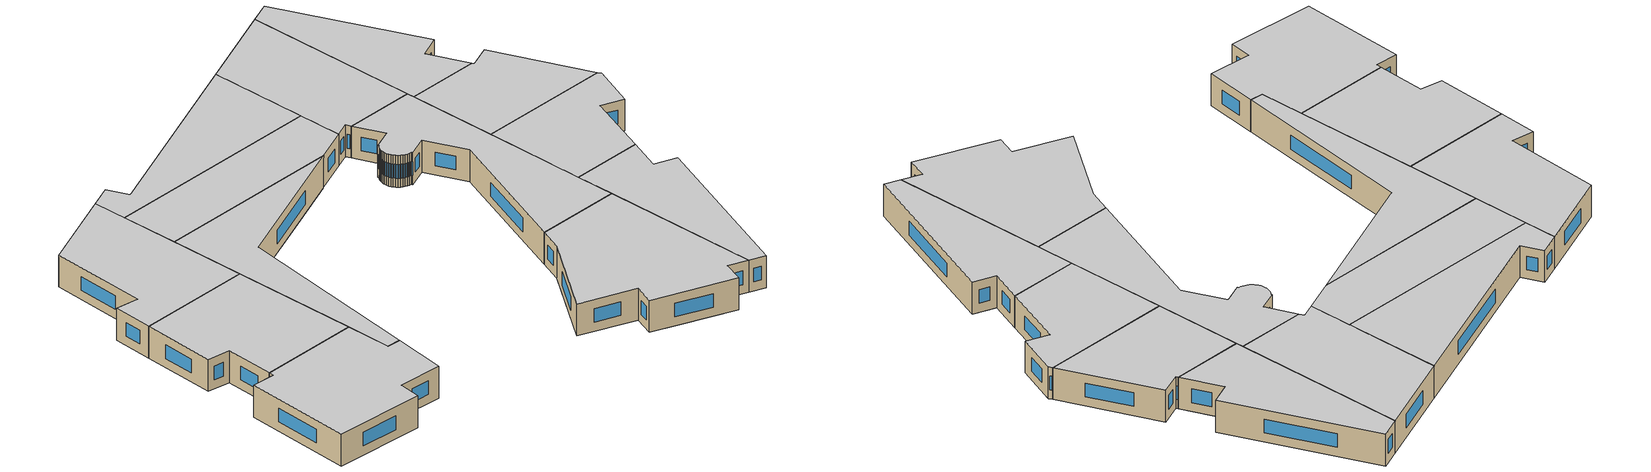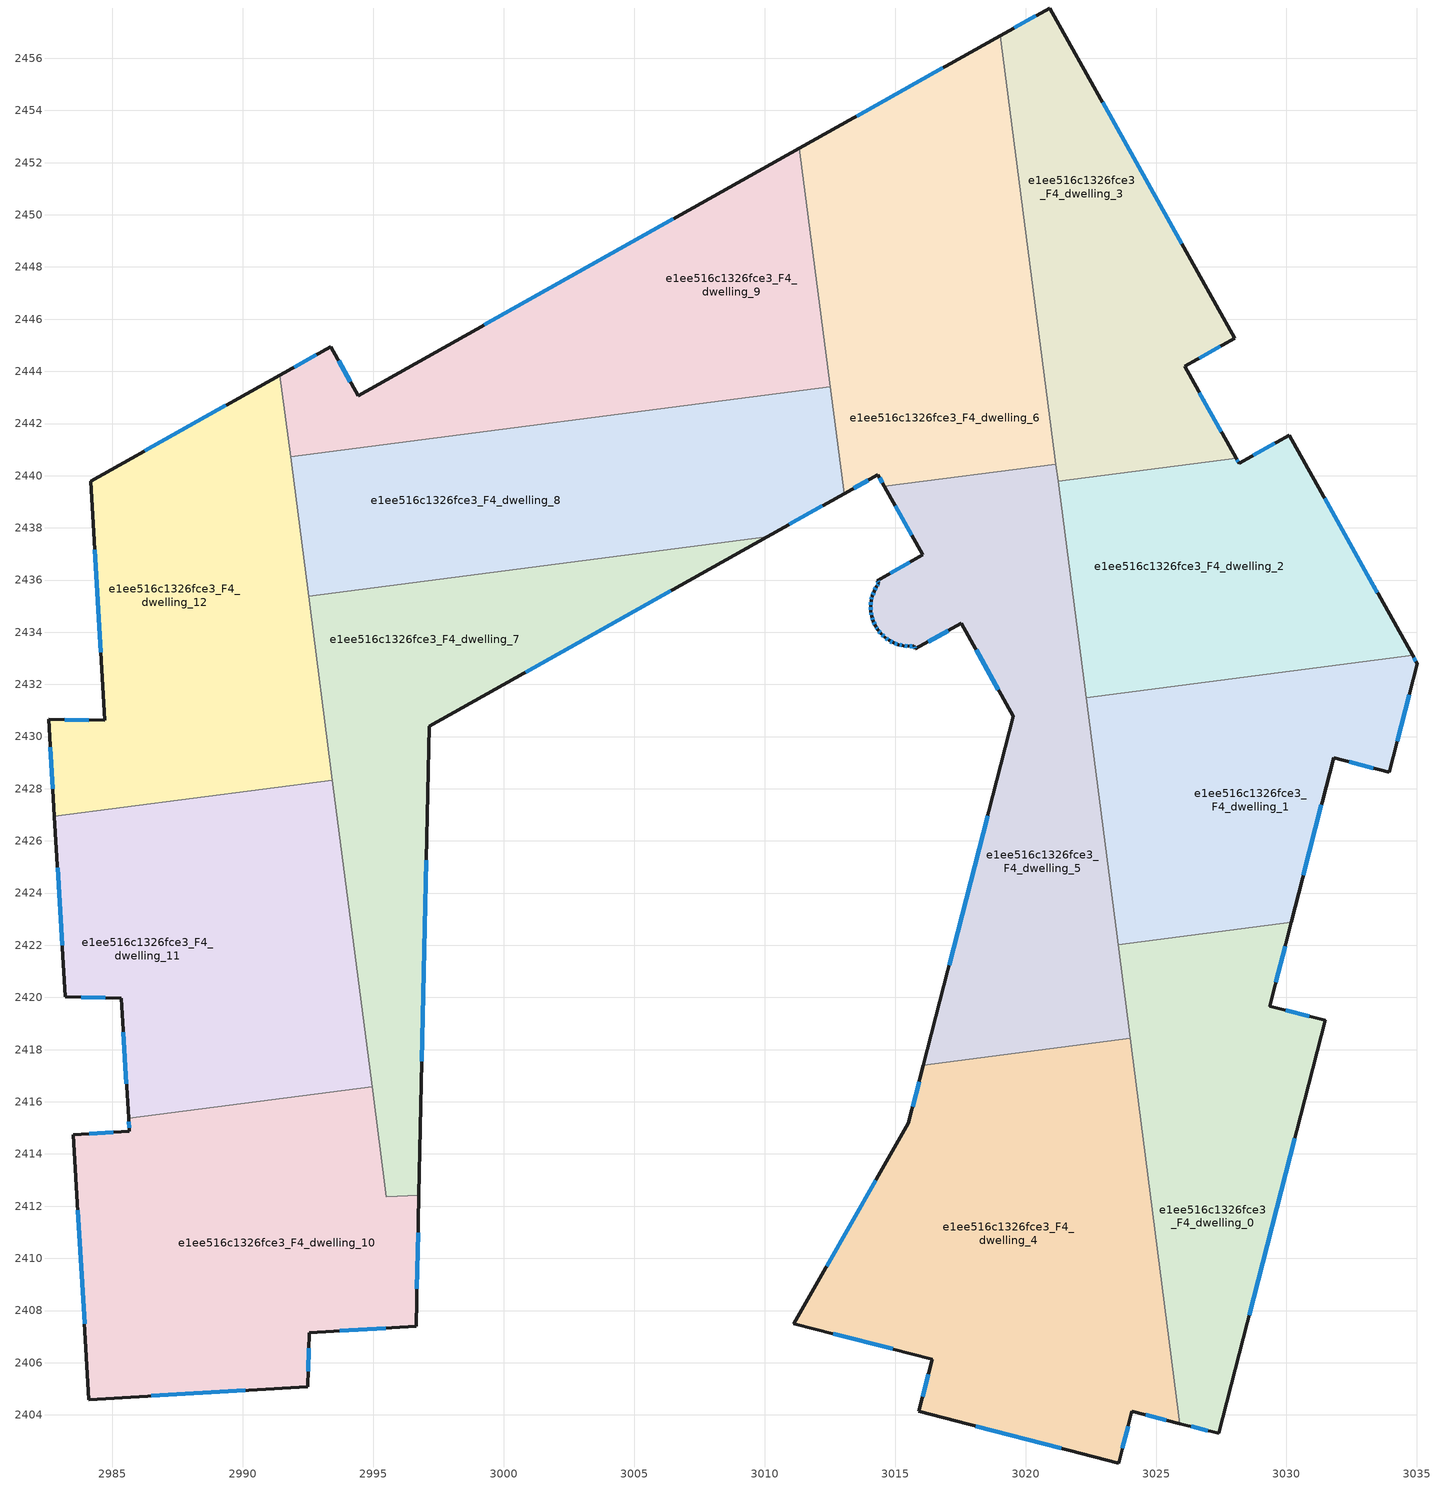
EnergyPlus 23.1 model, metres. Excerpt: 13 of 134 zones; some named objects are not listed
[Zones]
e1ee516c1326fce3_F4_dwelling_0
 floor to e1ee516c1326fce3_F3_dwelling_0 (EU_floor_Construction): 3031.49,2419.12 3027.41,2403.29 3025.92,2403.67 3024.62,2413.69 3028.36,2419.93 z12
 floor to e1ee516c1326fce3_F3_dwelling_2 (EU_floor_Construction): 3030.19,2422.88 3029.36,2419.67 3028.36,2419.93 3027.24,2418.07 3023.79,2420.14 3023.54,2422.03 z12
 floor to e1ee516c1326fce3_F3_dwelling_1 (EU_floor_Construction): 3027.24,2418.07 3024.62,2413.69 3023.79,2420.14 z12
 wall outside (EU_wall_Construction): 3025.92,2403.67 3027.41,2403.29 3031.49,2419.12 3029.36,2419.67 3030.19,2422.88 z12:15
 wall to e1ee516c1326fce3_F4_dwelling_1 (EU_wall_Construction): 3030.19,2422.88 3023.54,2422.03 z12:15
 wall to e1ee516c1326fce3_F4_dwelling_4 (EU_wall_Construction): 3024.01,2418.43 3025.92,2403.67 z12:15
 wall to e1ee516c1326fce3_F4_dwelling_5 (EU_wall_Construction): 3023.54,2422.02 3024.01,2418.43 z12:15
 window (EU_Window_Construction): 3029.6,2420.59 3029.95,2421.97 / 3030.88,2419.28 3029.97,2419.51 / 3028.57,2407.81 3030.32,2414.6 / 3026.34,2403.56 3026.98,2403.4 z12.86:14.14
 ceiling to e1ee516c1326fce3_F5_dwelling_0 (EU_floor_Construction): 3027.41,2403.29 3031.49,2419.12 3029.36,2419.67 3030.19,2422.88 3023.54,2422.03 3025.92,2403.67 z15
e1ee516c1326fce3_F4_dwelling_1
 floor to e1ee516c1326fce3_F3_dwelling_2 (EU_floor_Construction): 3034.84,2433.11 3035.01,2432.79 3033.94,2428.64 3031.8,2429.18 3030.19,2422.88 3023.54,2422.03 3023.33,2423.66 3028.5,2432.29 z12
 floor to e1ee516c1326fce3_F3_dwelling_3 (EU_floor_Construction): 3026.33,2428.66 3023.33,2423.66 3022.38,2431.03 z12
 floor to e1ee516c1326fce3_F3_dwelling_4 (EU_floor_Construction): 3028.5,2432.29 3026.33,2428.66 3022.38,2431.03 3022.32,2431.49 z12
 wall outside (EU_wall_Construction): 3030.19,2422.88 3031.8,2429.18 3033.94,2428.64 3035.01,2432.79 3034.84,2433.11 z12:15
 wall to e1ee516c1326fce3_F4_dwelling_2 (EU_wall_Construction): 3034.84,2433.11 3022.32,2431.49 z12:15
 wall to e1ee516c1326fce3_F4_dwelling_5 (EU_wall_Construction): 3022.32,2431.49 3023.54,2422.03 z12:15
 window (EU_Window_Construction): 3030.65,2424.68 3031.34,2427.38 / 3034.96,2432.89 3034.89,2433.02 / 3034.25,2429.83 3034.71,2431.61 / 3032.41,2429.03 3033.33,2428.79 z12.86:14.14
 ceiling to e1ee516c1326fce3_F5_dwelling_1 (EU_floor_Construction): 3030.19,2422.88 3031.8,2429.18 3033.94,2428.64 3035.01,2432.79 3034.84,2433.11 3022.32,2431.49 3023.54,2422.03 z15
e1ee516c1326fce3_F4_dwelling_10
 floor to e1ee516c1326fce3_F3_dwelling_9 (EU_floor_Construction): 2994.95,2416.58 2995.5,2412.35 2996.75,2412.42 2996.64,2407.4 2992.53,2407.15 2992.48,2405.08 2984.1,2404.59 2983.92,2407.64 2988.8,2415.79 z12
 floor to e1ee516c1326fce3_F3_dwelling_11 (EU_floor_Construction): 2986.07,2415.43 2985.66,2414.75 2985.64,2414.87 2985.61,2415.37 z12
 floor to e1ee516c1326fce3_F3_dwelling_8 (EU_floor_Construction): 2988.8,2415.79 2983.92,2407.64 2983.5,2414.74 2985.64,2414.87 2985.66,2414.75 2986.07,2415.43 z12
 wall outside (EU_wall_Construction): 2985.61,2415.37 2985.64,2414.87 2983.5,2414.74 2984.1,2404.59 2992.48,2405.08 2992.53,2407.15 2996.64,2407.4 2996.75,2412.42 z12:15
 wall to e1ee516c1326fce3_F4_dwelling_11 (EU_wall_Construction): 2994.95,2416.58 2985.61,2415.37 z12:15
 wall to e1ee516c1326fce3_F4_dwelling_7 (EU_wall_Construction): 2996.75,2412.42 2995.5,2412.35 2994.95,2416.58 z12:15
 window (EU_Window_Construction): 2992.5,2405.67 2992.52,2406.56 / 2986.49,2404.73 2990.09,2404.94 / 2983.67,2411.84 2983.93,2407.49 / 2985.03,2414.83 2984.11,2414.78 / 2985.62,2415.23 2985.64,2415.01 / 2996.67,2408.83 2996.72,2410.98 / 2993.71,2407.22 2995.47,2407.33 z12.86:14.14
 ceiling to e1ee516c1326fce3_F5_dwelling_10 (EU_floor_Construction): 2996.64,2407.4 2996.75,2412.42 2995.5,2412.35 2994.95,2416.58 2985.61,2415.37 2985.64,2414.87 2983.5,2414.74 2984.1,2404.59 2992.48,2405.08 2992.53,2407.15 z15
e1ee516c1326fce3_F4_dwelling_11
 floor to e1ee516c1326fce3_F3_dwelling_11 (EU_floor_Construction): 2993.43,2428.33 2993.49,2427.83 2986.07,2415.43 2985.61,2415.37 2985.34,2419.98 2983.18,2420.03 2983.03,2422.69 2985.82,2427.34 z12
 floor to e1ee516c1326fce3_F3_dwelling_9 (EU_floor_Construction): 2993.94,2424.37 2994.95,2416.58 2988.8,2415.79 z12
 floor to e1ee516c1326fce3_F3_dwelling_13 (EU_floor_Construction): 2985.82,2427.34 2983.03,2422.69 2982.78,2426.95 z12
 floor to e1ee516c1326fce3_F3_dwelling_8 (EU_floor_Construction): 2993.49,2427.83 2993.94,2424.37 2988.8,2415.79 2986.07,2415.43 z12
 wall outside (EU_wall_Construction): 2982.78,2426.95 2983.18,2420.03 2985.34,2419.98 2985.61,2415.37 z12:15
 wall to e1ee516c1326fce3_F4_dwelling_12 (EU_wall_Construction): 2993.43,2428.33 2982.78,2426.95 z12:15
 wall to e1ee516c1326fce3_F4_dwelling_7 (EU_wall_Construction): 2994.95,2416.58 2993.43,2428.33 z12:15
 window (EU_Window_Construction): 2985.42,2418.66 2985.54,2416.69 / 2983.8,2420.02 2984.72,2419.99 / 2982.89,2424.97 2983.07,2422.01 z12.86:14.14
 ceiling to e1ee516c1326fce3_F5_dwelling_11 (EU_floor_Construction): 2994.95,2416.58 2993.43,2428.33 2982.78,2426.95 2983.18,2420.03 2985.34,2419.98 2985.61,2415.37 z15
e1ee516c1326fce3_F4_dwelling_12
 floor to e1ee516c1326fce3_F3_dwelling_13 (EU_floor_Construction): 2991.42,2443.85 2992.18,2437.96 2985.82,2427.34 2982.78,2426.95 2982.56,2430.66 2984.71,2430.62 2984.17,2439.79 z12
 floor to e1ee516c1326fce3_F3_dwelling_11 (EU_floor_Construction): 2992.87,2432.67 2993.43,2428.33 2985.82,2427.34 2990.03,2434.37 z12
 floor to e1ee516c1326fce3_F3_dwelling_8 (EU_floor_Construction): 2992.18,2437.96 2992.87,2432.67 2990.03,2434.37 z12
 wall outside (EU_wall_Construction): 2991.42,2443.85 2984.17,2439.79 2984.71,2430.62 2982.56,2430.66 2982.78,2426.95 z12:15
 wall to e1ee516c1326fce3_F4_dwelling_8 (EU_wall_Construction): 2992.52,2435.39 2991.82,2440.73 z12:15
 wall to e1ee516c1326fce3_F4_dwelling_9 (EU_wall_Construction): 2991.82,2440.74 2991.42,2443.85 z12:15
 wall to e1ee516c1326fce3_F4_dwelling_7 (EU_wall_Construction): 2993.43,2428.33 2992.52,2435.39 z12:15
 window (EU_Window_Construction): 2989.35,2442.69 2986.24,2440.95 / 2982.62,2429.6 2982.71,2428.01 / 2984.1,2430.63 2983.17,2430.64 / 2984.33,2437.17 2984.56,2433.24 z12.86:14.14
 ceiling to e1ee516c1326fce3_F5_dwelling_12 (EU_floor_Construction): 2993.43,2428.33 2991.42,2443.85 2984.17,2439.79 2984.71,2430.62 2982.56,2430.66 2982.78,2426.95 z15
e1ee516c1326fce3_F4_dwelling_2
 floor to e1ee516c1326fce3_F3_dwelling_4 (EU_floor_Construction): 3030.11,2441.54 3032.01,2438.15 3028.5,2432.29 3022.32,2431.49 3021.58,2437.18 3023.3,2440.05 3028.07,2440.67 3028.18,2440.47 z12
 floor to e1ee516c1326fce3_F3_dwelling_2 (EU_floor_Construction): 3032.01,2438.15 3034.84,2433.11 3028.5,2432.29 z12
 floor to e1ee516c1326fce3_F3_dwelling_5 (EU_floor_Construction): 3023.3,2440.05 3021.58,2437.18 3021.25,2439.79 z12
 wall outside (EU_wall_Construction): 3034.84,2433.11 3030.11,2441.54 3028.18,2440.47 3028.07,2440.67 z12:15
 wall to e1ee516c1326fce3_F4_dwelling_3 (EU_wall_Construction): 3028.07,2440.67 3021.25,2439.79 z12:15
 wall to e1ee516c1326fce3_F4_dwelling_5 (EU_wall_Construction): 3021.25,2439.79 3022.32,2431.49 z12:15
 window (EU_Window_Construction): 3028.15,2440.53 3028.1,2440.61 / 3029.56,2441.24 3028.73,2440.78 / 3033.48,2435.52 3031.46,2439.13 z12.86:14.14
 ceiling to e1ee516c1326fce3_F5_dwelling_2 (EU_floor_Construction): 3034.84,2433.11 3030.11,2441.54 3028.18,2440.47 3028.07,2440.67 3021.25,2439.79 3022.32,2431.49 z15
e1ee516c1326fce3_F4_dwelling_3
 floor to e1ee516c1326fce3_F3_dwelling_7 (EU_floor_Construction): 3020.92,2457.93 3028.02,2445.27 3026.1,2444.19 3025.95,2444.47 3025.88,2444.35 3020.22,2447.75 3019.04,2456.87 z12
 floor to e1ee516c1326fce3_F3_dwelling_4 (EU_floor_Construction): 3025.95,2444.47 3028.07,2440.67 3023.3,2440.05 3025.88,2444.35 z12
 floor to e1ee516c1326fce3_F3_dwelling_6 (EU_floor_Construction): 3025.88,2444.35 3024.08,2441.34 3020.79,2443.31 3020.22,2447.75 z12
 floor to e1ee516c1326fce3_F3_dwelling_5 (EU_floor_Construction): 3024.08,2441.34 3023.3,2440.05 3021.25,2439.79 3020.79,2443.31 z12
 wall outside (EU_wall_Construction): 3028.07,2440.67 3026.1,2444.19 3028.02,2445.27 3020.92,2457.93 3019.03,2456.87 z12:15
 wall to e1ee516c1326fce3_F4_dwelling_6 (EU_wall_Construction): 3019.04,2456.87 3021.16,2440.45 z12:15
 wall to e1ee516c1326fce3_F4_dwelling_5 (EU_wall_Construction): 3021.16,2440.45 3021.25,2439.79 z12:15
 window (EU_Window_Construction): 3020.38,2457.62 3019.57,2457.17 / 3025.99,2448.89 3022.95,2454.31 / 3026.65,2444.5 3027.47,2444.96 / 3027.51,2441.68 3026.66,2443.19 z12.86:14.14
 ceiling to e1ee516c1326fce3_F5_dwelling_3 (EU_floor_Construction): 3028.07,2440.67 3026.1,2444.19 3028.02,2445.27 3020.92,2457.93 3019.03,2456.87 3021.25,2439.79 z15
e1ee516c1326fce3_F4_dwelling_4
 floor to e1ee516c1326fce3_F3_dwelling_1 (EU_floor_Construction): 3024.01,2418.43 3024.62,2413.69 3018.49,2403.46 3015.9,2404.13 3016.42,2406.14 3013.31,2406.93 3019.88,2417.9 z12
 floor to e1ee516c1326fce3_F3_dwelling_0 (EU_floor_Construction): 3024.62,2413.69 3025.92,2403.67 3024.08,2404.14 3023.56,2402.16 3018.49,2403.46 z12
 floor to e1ee516c1326fce3_F3_dwelling_3 (EU_floor_Construction): 3019.88,2417.9 3013.31,2406.93 3011.12,2407.5 3015.51,2415.18 3016.08,2417.41 z12
 wall outside (EU_wall_Construction): 3016.08,2417.41 3015.51,2415.18 3011.12,2407.5 3016.42,2406.14 3015.9,2404.13 3023.56,2402.16 3024.08,2404.14 3025.92,2403.67 z12:15
 wall to e1ee516c1326fce3_F4_dwelling_5 (EU_wall_Construction): 3024.01,2418.43 3016.08,2417.41 z12:15
 window (EU_Window_Construction): 3016.27,2405.56 3016.05,2404.7 / 3012.64,2407.11 3014.9,2406.53 / 3014.25,2412.98 3012.37,2409.69 / 3015.92,2416.77 3015.67,2415.82 / 3024.6,2404 3025.39,2403.8 / 3023.71,2402.72 3023.93,2403.57 / 3018.09,2403.57 3021.37,2402.72 z12.86:14.14
 ceiling to e1ee516c1326fce3_F5_dwelling_4 (EU_floor_Construction): 3025.92,2403.67 3024.01,2418.43 3016.08,2417.41 3015.51,2415.18 3011.12,2407.5 3016.42,2406.14 3015.9,2404.13 3023.56,2402.16 3024.08,2404.14 z15
e1ee516c1326fce3_F4_dwelling_5
 floor to e1ee516c1326fce3_F3_dwelling_3 (EU_floor_Construction): 3022.38,2431.03 3023.33,2423.66 3019.88,2417.9 3016.08,2417.41 3019.53,2430.78 3018.67,2432.32 3019.08,2433.01 z12
 floor to e1ee516c1326fce3_F3_dwelling_1 (EU_floor_Construction): 3023.79,2420.14 3024.01,2418.43 3019.88,2417.9 3021.9,2421.27 z12
 floor to e1ee516c1326fce3_F3_dwelling_5 (EU_floor_Construction): 3021.16,2440.45 3021.58,2437.18 3018.67,2432.32 3017.53,2434.34 3015.78,2433.36 3015.71,2433.47 3015.51,2433.46 3015.32,2433.48 3015.12,2433.53 3014.94,2433.6 3014.77,2433.69 3014.61,2433.8 3014.47,2433.93 3014.34,2434.09 3014.25,2434.23 3014.24,2434.25 3014.16,2434.43 3014.1,2434.62 3014.07,2434.81 3014.06,2435 3014.08,2435.2 3014.12,2435.39 3014.19,2435.57 3014.28,2435.75 3014.37,2435.88 3014.31,2435.98 3016.06,2436.96 3014.59,2439.6 z12
 floor to e1ee516c1326fce3_F3_dwelling_2 (EU_floor_Construction): 3023.33,2423.66 3023.79,2420.14 3021.9,2421.27 z12
 floor to e1ee516c1326fce3_F3_dwelling_4 (EU_floor_Construction): 3021.58,2437.18 3022.38,2431.03 3019.08,2433.01 z12
 wall outside (EU_wall_Construction): 3014.59,2439.6 3016.06,2436.96 3014.31,2435.98 3014.37,2435.88 3014.28,2435.75 3014.19,2435.57 3014.12,2435.39 3014.08,2435.2 3014.06,2435 3014.07,2434.81 3014.1,2434.62 3014.16,2434.43 3014.24,2434.25 3014.25,2434.23 3014.34,2434.09 3014.47,2433.93 3014.61,2433.8 3014.77,2433.69 3014.94,2433.6 3015.12,2433.53 3015.32,2433.48 3015.51,2433.46 3015.71,2433.47 3015.78,2433.36 3017.53,2434.34 3019.53,2430.78 3016.08,2417.41 z12:15
 wall to e1ee516c1326fce3_F4_dwelling_6 (EU_wall_Construction): 3021.16,2440.45 3014.59,2439.6 z12:15
 window (EU_Window_Construction): 3018.54,2426.96 3017.07,2421.23 / 3018.1,2433.33 3018.96,2431.8 / 3016.28,2433.64 3017.03,2434.06 / 3015.73,2433.44 3015.76,2433.39 / 3015.57,2433.47 3015.65,2433.47 / 3015.37,2433.48 3015.46,2433.47 / 3015.18,2433.51 3015.26,2433.5 / 3014.99,2433.58 3015.07,2433.55 / 3014.82,2433.66 3014.89,2433.62 / 3014.66,2433.77 3014.72,2433.72 / 3014.51,2433.9 3014.57,2433.84 / 3014.38,2434.04 3014.43,2433.98 / 3014.28,2434.19 3014.32,2434.13 / 3014.18,2434.38 3014.22,2434.3 / 3014.12,2434.56 3014.14,2434.48 / 3014.08,2434.75 3014.09,2434.67 / 3014.06,2434.95 3014.07,2434.87 / 3014.07,2435.14 3014.07,2435.06 / 3014.11,2435.34 3014.09,2435.25 / 3014.17,2435.52 3014.14,2435.44 / 3014.26,2435.7 3014.22,2435.62 / 3014.35,2435.84 3014.31,2435.78 / 3014.33,2435.95 3014.36,2435.91 / 3015.56,2436.68 3014.81,2436.26 / 3015.01,2438.84 3015.64,2437.71 z12.86:14.14
 ceiling to e1ee516c1326fce3_F5_dwelling_5 (EU_floor_Construction): 3024.01,2418.43 3021.16,2440.45 3014.59,2439.6 3016.06,2436.96 3014.31,2435.98 3014.37,2435.88 3014.28,2435.75 3014.19,2435.57 3014.12,2435.39 3014.08,2435.2 3014.06,2435 3014.07,2434.81 3014.1,2434.62 3014.16,2434.43 3014.24,2434.25 3014.25,2434.23 3014.34,2434.09 3014.47,2433.93 3014.61,2433.8 3014.77,2433.69 3014.94,2433.6 3015.12,2433.53 3015.32,2433.48 3015.51,2433.46 3015.71,2433.47 3015.78,2433.36 3017.53,2434.34 3019.53,2430.78 3016.08,2417.41 z15
e1ee516c1326fce3_F4_dwelling_6
 floor to e1ee516c1326fce3_F3_dwelling_5 (EU_floor_Construction): 3020.79,2443.31 3021.16,2440.45 3014.59,2439.6 3014.34,2440.04 3013.04,2439.31 3012.68,2442.15 3015.33,2446.58 z12
 floor to e1ee516c1326fce3_F3_dwelling_7 (EU_floor_Construction): 3019.04,2456.87 3020.22,2447.75 3014.9,2450.93 3018.17,2456.38 z12
 floor to e1ee516c1326fce3_F3_dwelling_10 (EU_floor_Construction): 3018.17,2456.38 3012.14,2446.32 3011.33,2452.55 z12
 floor to e1ee516c1326fce3_F3_dwelling_6 (EU_floor_Construction): 3020.22,2447.75 3020.79,2443.31 3015.33,2446.58 3012.68,2442.15 3012.14,2446.32 3014.9,2450.93 z12
 wall outside (EU_wall_Construction): 3019.03,2456.87 3011.33,2452.55 / 3013.04,2439.31 3014.34,2440.04 3014.59,2439.6 z12:15
 wall to e1ee516c1326fce3_F4_dwelling_9 (EU_wall_Construction): 3011.33,2452.55 3012.51,2443.41 z12:15
 wall to e1ee516c1326fce3_F4_dwelling_8 (EU_wall_Construction): 3012.51,2443.41 3013.04,2439.31 z12:15
 window (EU_Window_Construction): 3016.83,2455.64 3013.53,2453.79 / 3014.41,2439.91 3014.51,2439.72 / 3013.41,2439.52 3013.97,2439.83 z12.86:14.14
 ceiling to e1ee516c1326fce3_F5_dwelling_6 (EU_floor_Construction): 3021.16,2440.45 3019.03,2456.87 3011.33,2452.55 3013.04,2439.31 3014.34,2440.04 3014.59,2439.6 z15
e1ee516c1326fce3_F4_dwelling_7
 floor to e1ee516c1326fce3_F3_dwelling_8 (EU_floor_Construction): 3002.39,2433.34 2997.14,2430.39 2997.12,2429.67 2993.94,2424.37 2993.49,2427.83 2995.46,2431.11 2992.87,2432.67 2992.52,2435.39 2997.83,2436.07 z12
 floor to e1ee516c1326fce3_F3_dwelling_12 (EU_floor_Construction): 3006.68,2437.22 3005.36,2435 3002.39,2433.34 2997.83,2436.07 z12
 floor to e1ee516c1326fce3_F3_dwelling_9 (EU_floor_Construction): 2997.12,2429.67 2996.75,2412.42 2995.5,2412.35 2993.94,2424.37 z12
 floor to e1ee516c1326fce3_F3_dwelling_11 (EU_floor_Construction): 2995.46,2431.11 2993.49,2427.83 2992.87,2432.67 z12
 floor to e1ee516c1326fce3_F3_dwelling_6 (EU_floor_Construction): 3009.98,2437.64 3009.93,2437.57 3005.36,2435 3006.68,2437.22 z12
 wall outside (EU_wall_Construction): 2996.75,2412.42 2997.14,2430.39 3010.1,2437.66 z12:15
 wall to e1ee516c1326fce3_F4_dwelling_8 (EU_wall_Construction): 3010.1,2437.66 2992.52,2435.39 z12:15
 window (EU_Window_Construction): 3000.84,2432.47 3006.39,2435.58 / 2996.86,2417.56 2997.03,2425.26 z12.86:14.14
 ceiling to e1ee516c1326fce3_F5_dwelling_7 (EU_floor_Construction): 2996.75,2412.42 2997.14,2430.39 3010.1,2437.66 2992.52,2435.39 2995.5,2412.35 z15
e1ee516c1326fce3_F4_dwelling_8
 floor to e1ee516c1326fce3_F3_dwelling_12 (EU_floor_Construction): 3006.85,2437.49 3006.68,2437.22 2997.83,2436.07 2992.84,2439.06 2994.01,2441.02 3002.02,2442.05 3001.28,2440.83 z12
 floor to e1ee516c1326fce3_F3_dwelling_10 (EU_floor_Construction): 3010.22,2443.11 3006.85,2437.49 3001.28,2440.83 3002.02,2442.05 z12
 floor to e1ee516c1326fce3_F3_dwelling_8 (EU_floor_Construction): 2997.83,2436.07 2992.52,2435.39 2992.18,2437.97 2992.84,2439.06 z12
 floor to e1ee516c1326fce3_F3_dwelling_5 (EU_floor_Construction): 3012.68,2442.15 3013.04,2439.31 3010.1,2437.66 3009.98,2437.64 z12
 floor to e1ee516c1326fce3_F3_dwelling_13 (EU_floor_Construction): 2994.01,2441.02 2992.18,2437.97 2991.82,2440.74 z12
 floor to e1ee516c1326fce3_F3_dwelling_6 (EU_floor_Construction): 3012.51,2443.41 3012.68,2442.15 3009.98,2437.64 3006.68,2437.22 3010.22,2443.11 z12
 wall outside (EU_wall_Construction): 3010.1,2437.66 3013.04,2439.31 z12:15
 wall to e1ee516c1326fce3_F4_dwelling_9 (EU_wall_Construction): 3012.51,2443.41 2991.82,2440.74 z12:15
 window (EU_Window_Construction): 3010.94,2438.13 3012.2,2438.84 z12.86:14.14
 ceiling to e1ee516c1326fce3_F5_dwelling_8 (EU_floor_Construction): 3010.1,2437.66 3013.04,2439.31 3012.51,2443.41 2991.82,2440.74 2992.52,2435.39 z15
e1ee516c1326fce3_F4_dwelling_9
 floor to e1ee516c1326fce3_F3_dwelling_10 (EU_floor_Construction): 3011.33,2452.55 3012.14,2446.32 3010.22,2443.11 3002.02,2442.05 3006.78,2450 z12
 floor to e1ee516c1326fce3_F3_dwelling_12 (EU_floor_Construction): 3006.78,2450 3002.02,2442.05 2994.01,2441.02 2994.81,2442.36 2994.41,2443.07 z12
 floor to e1ee516c1326fce3_F3_dwelling_13 (EU_floor_Construction): 2993.37,2444.95 2994.81,2442.35 2994.01,2441.02 2991.82,2440.74 2991.42,2443.85 z12
 floor to e1ee516c1326fce3_F3_dwelling_6 (EU_floor_Construction): 3012.14,2446.32 3012.51,2443.41 3010.22,2443.11 z12
 wall outside (EU_wall_Construction): 3011.33,2452.55 2994.41,2443.07 2993.37,2444.95 2991.42,2443.85 z12:15
 window (EU_Window_Construction): 3006.5,2449.84 2999.25,2445.78 / 2992.81,2444.63 2991.98,2444.17 / 2994.11,2443.61 2993.67,2444.41 z12.86:14.14
 ceiling to e1ee516c1326fce3_F5_dwelling_9 (EU_floor_Construction): 3012.51,2443.41 3011.33,2452.55 2994.41,2443.07 2993.37,2444.95 2991.42,2443.85 2991.82,2440.74 z15
[Building]
EU S2 Campaign: North Axis=0; Terrain=City; Solar Distribution=FullExterior
[Site:Location]
Helsinki-Vantaa.AP: Latitude=60.317; Longitude=24.963; Time Zone=2; Elevation=54.6
[SizingPeriod:WeatherFileDays]
AnnualSizingPeriod: Begin Month=1; Begin Day of Month=1; End Month=12; End Day of Month=31; Day of Week for Start Day=Monday; Use Weather File Daylight Saving Period=No; Use Weather File Rain and Snow Indicators=No
[MATERIAL]
EU_InternalMass_Material: Roughness=MediumRough; Thickness=0.1; Conductivity=1; Density=1800; Specific Heat=900; Thermal Absorptance=0.9; Solar Absorptance=0.7; Visible Absorptance=0.7
[MATERIAL:NOMASS] Roughness=MediumRough; Thermal Absorptance=0.9; Solar Absorptance=0.7; Visible Absorptance=0.7
Name | Thermal Resistance
EU_wall_NoMass | 5.91765
EU_floor_NoMass | 6.2875
[WINDOWMATERIAL:SIMPLEGLAZINGSYSTEM]
EU_Window_SimpleGlazing: UFactor=0.994035; Solar Heat Gain Coefficient=0.7; Visible Transmittance=0.7
[CONSTRUCTION]
EU_wall_Construction: EU_wall_NoMass
EU_floor_Construction: EU_floor_NoMass
EU_Window_Construction: EU_Window_SimpleGlazing
EU_InternalMass_Construction: EU_InternalMass_Material
[ZONE] Type=1; Multiplier=1; Ceiling Height=autocalculate; Floor Area=autocalculate; Part of Total Floor Area=Yes
Name | Volume
e1ee516c1326fce3_F4_dwelling_0 | 274.247
e1ee516c1326fce3_F4_dwelling_1 | 274.235
e1ee516c1326fce3_F4_dwelling_10 | 378.835
e1ee516c1326fce3_F4_dwelling_11 | 365.65
e1ee516c1326fce3_F4_dwelling_12 | 365.657
e1ee516c1326fce3_F4_dwelling_2 | 275.848
e1ee516c1326fce3_F4_dwelling_3 | 272.661
e1ee516c1326fce3_F4_dwelling_4 | 467.752
e1ee516c1326fce3_F4_dwelling_5 | 365.629
e1ee516c1326fce3_F4_dwelling_6 | 365.691
e1ee516c1326fce3_F4_dwelling_7 | 318.437
e1ee516c1326fce3_F4_dwelling_8 | 331.663
e1ee516c1326fce3_F4_dwelling_9 | 331.638
[INTERNALMASS] Construction=EU_InternalMass_Construction
Name | Zone or ZoneList | Surface Area
e1ee516c1326fce3_F4_dwelling_0_EU_InternalMass | e1ee516c1326fce3_F4_dwelling_0 | 91.4213
e1ee516c1326fce3_F4_dwelling_1_EU_InternalMass | e1ee516c1326fce3_F4_dwelling_1 | 91.412
e1ee516c1326fce3_F4_dwelling_2_EU_InternalMass | e1ee516c1326fce3_F4_dwelling_2 | 91.9469
e1ee516c1326fce3_F4_dwelling_3_EU_InternalMass | e1ee516c1326fce3_F4_dwelling_3 | 90.8867
e1ee516c1326fce3_F4_dwelling_4_EU_InternalMass | e1ee516c1326fce3_F4_dwelling_4 | 155.915
e1ee516c1326fce3_F4_dwelling_5_EU_InternalMass | e1ee516c1326fce3_F4_dwelling_5 | 121.875
e1ee516c1326fce3_F4_dwelling_6_EU_InternalMass | e1ee516c1326fce3_F4_dwelling_6 | 121.895
e1ee516c1326fce3_F4_dwelling_7_EU_InternalMass | e1ee516c1326fce3_F4_dwelling_7 | 106.146
e1ee516c1326fce3_F4_dwelling_8_EU_InternalMass | e1ee516c1326fce3_F4_dwelling_8 | 110.554
e1ee516c1326fce3_F4_dwelling_9_EU_InternalMass | e1ee516c1326fce3_F4_dwelling_9 | 110.546
e1ee516c1326fce3_F4_dwelling_10_EU_InternalMass | e1ee516c1326fce3_F4_dwelling_10 | 126.282
e1ee516c1326fce3_F4_dwelling_11_EU_InternalMass | e1ee516c1326fce3_F4_dwelling_11 | 121.883
e1ee516c1326fce3_F4_dwelling_12_EU_InternalMass | e1ee516c1326fce3_F4_dwelling_12 | 121.886
[OTHEREQUIPMENT] Fuel Type=Electricity; Design Level Calculation Method=Watts/Area; Power per Zone Floor Area=1; Fraction Latent=0; Fraction Radiant=0; Fraction Lost=0; Carbon Dioxide Generation Rate=0; EndUse Subcategory=EU_Step8_InternalGains
Name | Zone or ZoneList or Space or SpaceList | Schedule
EU_Step8_InternalGain_e1ee516c1326fce3_F4_dwelling_0_f000 | e1ee516c1326fce3_F4_dwelling_0 | EU_Step8_GainSchedule_e1ee516c1326fce3_F4_dwelling_0_f000
EU_Step8_InternalGain_e1ee516c1326fce3_F4_dwelling_1_f000 | e1ee516c1326fce3_F4_dwelling_1 | EU_Step8_GainSchedule_e1ee516c1326fce3_F4_dwelling_1_f000
EU_Step8_InternalGain_e1ee516c1326fce3_F4_dwelling_2_f000 | e1ee516c1326fce3_F4_dwelling_2 | EU_Step8_GainSchedule_e1ee516c1326fce3_F4_dwelling_2_f000
EU_Step8_InternalGain_e1ee516c1326fce3_F4_dwelling_3_f000 | e1ee516c1326fce3_F4_dwelling_3 | EU_Step8_GainSchedule_e1ee516c1326fce3_F4_dwelling_3_f000
EU_Step8_InternalGain_e1ee516c1326fce3_F4_dwelling_4_f000 | e1ee516c1326fce3_F4_dwelling_4 | EU_Step8_GainSchedule_e1ee516c1326fce3_F4_dwelling_4_f000
EU_Step8_InternalGain_e1ee516c1326fce3_F4_dwelling_5_f000 | e1ee516c1326fce3_F4_dwelling_5 | EU_Step8_GainSchedule_e1ee516c1326fce3_F4_dwelling_5_f000
EU_Step8_InternalGain_e1ee516c1326fce3_F4_dwelling_6_f000 | e1ee516c1326fce3_F4_dwelling_6 | EU_Step8_GainSchedule_e1ee516c1326fce3_F4_dwelling_6_f000
EU_Step8_InternalGain_e1ee516c1326fce3_F4_dwelling_7_f000 | e1ee516c1326fce3_F4_dwelling_7 | EU_Step8_GainSchedule_e1ee516c1326fce3_F4_dwelling_7_f000
EU_Step8_InternalGain_e1ee516c1326fce3_F4_dwelling_8_f000 | e1ee516c1326fce3_F4_dwelling_8 | EU_Step8_GainSchedule_e1ee516c1326fce3_F4_dwelling_8_f000
EU_Step8_InternalGain_e1ee516c1326fce3_F4_dwelling_9_f000 | e1ee516c1326fce3_F4_dwelling_9 | EU_Step8_GainSchedule_e1ee516c1326fce3_F4_dwelling_9_f000
EU_Step8_InternalGain_e1ee516c1326fce3_F4_dwelling_10_f000 | e1ee516c1326fce3_F4_dwelling_10 | EU_Step8_GainSchedule_e1ee516c1326fce3_F4_dwelling_10_f000
EU_Step8_InternalGain_e1ee516c1326fce3_F4_dwelling_11_f000 | e1ee516c1326fce3_F4_dwelling_11 | EU_Step8_GainSchedule_e1ee516c1326fce3_F4_dwelling_11_f000
EU_Step8_InternalGain_e1ee516c1326fce3_F4_dwelling_12_f000 | e1ee516c1326fce3_F4_dwelling_12 | EU_Step8_GainSchedule_e1ee516c1326fce3_F4_dwelling_12_f000
[ZONEVENTILATION:DESIGNFLOWRATE] Schedule=EU_AlwaysOn; Design Flow Rate Calculation Method=AirChanges/Hour; Air Changes per Hour=0.596421; Ventilation Type=Natural; Fan Pressure Rise=0; Fan Total Efficiency=1; Constant Term Coefficient=1; Temperature Term Coefficient=0; Velocity Term Coefficient=0; Velocity Squared Term Coefficient=0; Minimum Indoor Temperature=-100; Maximum Indoor Temperature=100; Delta Temperature=-100; Minimum Outdoor Temperature=-100; Maximum Outdoor Temperature=100; Maximum Wind Speed=40
Name | Zone or ZoneList or Space or SpaceList
EU_ConstantAir_e1ee516c1326fce3_F4_dwelling_0 | e1ee516c1326fce3_F4_dwelling_0
EU_ConstantAir_e1ee516c1326fce3_F4_dwelling_1 | e1ee516c1326fce3_F4_dwelling_1
EU_ConstantAir_e1ee516c1326fce3_F4_dwelling_2 | e1ee516c1326fce3_F4_dwelling_2
EU_ConstantAir_e1ee516c1326fce3_F4_dwelling_3 | e1ee516c1326fce3_F4_dwelling_3
EU_ConstantAir_e1ee516c1326fce3_F4_dwelling_4 | e1ee516c1326fce3_F4_dwelling_4
EU_ConstantAir_e1ee516c1326fce3_F4_dwelling_5 | e1ee516c1326fce3_F4_dwelling_5
EU_ConstantAir_e1ee516c1326fce3_F4_dwelling_6 | e1ee516c1326fce3_F4_dwelling_6
EU_ConstantAir_e1ee516c1326fce3_F4_dwelling_7 | e1ee516c1326fce3_F4_dwelling_7
EU_ConstantAir_e1ee516c1326fce3_F4_dwelling_8 | e1ee516c1326fce3_F4_dwelling_8
EU_ConstantAir_e1ee516c1326fce3_F4_dwelling_9 | e1ee516c1326fce3_F4_dwelling_9
EU_ConstantAir_e1ee516c1326fce3_F4_dwelling_10 | e1ee516c1326fce3_F4_dwelling_10
EU_ConstantAir_e1ee516c1326fce3_F4_dwelling_11 | e1ee516c1326fce3_F4_dwelling_11
EU_ConstantAir_e1ee516c1326fce3_F4_dwelling_12 | e1ee516c1326fce3_F4_dwelling_12
[HVACTEMPLATE:ZONE:IDEALLOADSAIRSYSTEM] System Availability Schedule=EU_AlwaysOn; Maximum Heating Supply Air Temperature=50; Minimum Cooling Supply Air Temperature=13; Maximum Heating Supply Air Humidity Ratio=0.0156; Minimum Cooling Supply Air Humidity Ratio=0.0077; Heating Limit=NoLimit; Cooling Limit=NoLimit; Heating Availability Schedule=EU_AlwaysOn; Cooling Availability Schedule=EU_CoolingOff; Dehumidification Control Type=ConstantSensibleHeatRatio; Cooling Sensible Heat Ratio=0.7; Dehumidification Setpoint=60; Humidification Control Type=None; Humidification Setpoint=30; Outdoor Air Method=None; Outdoor Air Flow Rate per Person=0.00944; Outdoor Air Flow Rate per Zone Floor Area=0; Outdoor Air Flow Rate per Zone=0; Demand Controlled Ventilation Type=None; Outdoor Air Economizer Type=NoEconomizer; Heat Recovery Type=None; Sensible Heat Recovery Effectiveness=0.7; Latent Heat Recovery Effectiveness=0.65
Name | Template Thermostat
e1ee516c1326fce3_F4_dwelling_0 | EU_HeatOnly_e1ee516c1326fce3_F4_dwelling_0
e1ee516c1326fce3_F4_dwelling_1 | EU_HeatOnly_e1ee516c1326fce3_F4_dwelling_1
e1ee516c1326fce3_F4_dwelling_2 | EU_HeatOnly_e1ee516c1326fce3_F4_dwelling_2
e1ee516c1326fce3_F4_dwelling_3 | EU_HeatOnly_e1ee516c1326fce3_F4_dwelling_3
e1ee516c1326fce3_F4_dwelling_4 | EU_HeatOnly_e1ee516c1326fce3_F4_dwelling_4
e1ee516c1326fce3_F4_dwelling_5 | EU_HeatOnly_e1ee516c1326fce3_F4_dwelling_5
e1ee516c1326fce3_F4_dwelling_6 | EU_HeatOnly_e1ee516c1326fce3_F4_dwelling_6
e1ee516c1326fce3_F4_dwelling_7 | EU_HeatOnly_e1ee516c1326fce3_F4_dwelling_7
e1ee516c1326fce3_F4_dwelling_8 | EU_HeatOnly_e1ee516c1326fce3_F4_dwelling_8
e1ee516c1326fce3_F4_dwelling_9 | EU_HeatOnly_e1ee516c1326fce3_F4_dwelling_9
e1ee516c1326fce3_F4_dwelling_10 | EU_HeatOnly_e1ee516c1326fce3_F4_dwelling_10
e1ee516c1326fce3_F4_dwelling_11 | EU_HeatOnly_e1ee516c1326fce3_F4_dwelling_11
e1ee516c1326fce3_F4_dwelling_12 | EU_HeatOnly_e1ee516c1326fce3_F4_dwelling_12
[SIZING:ZONE] Zone Cooling Design Supply Air Temperature Input Method=SupplyAirTemperature; Zone Cooling Design Supply Air Temperature=13; Zone Heating Design Supply Air Temperature Input Method=SupplyAirTemperature; Zone Heating Design Supply Air Temperature=50; Zone Cooling Design Supply Air Humidity Ratio=0.008; Zone Heating Design Supply Air Humidity Ratio=0.008; Cooling Design Air Flow Method=DesignDay; Cooling Design Air Flow Rate=0; Cooling Minimum Air Flow per Zone Floor Area=0.000762; Cooling Minimum Air Flow=0; Cooling Minimum Air Flow Fraction=0.2; Heating Design Air Flow Method=DesignDay; Heating Design Air Flow Rate=0; Heating Maximum Air Flow per Zone Floor Area=0.002032; Heating Maximum Air Flow=0.141576; Heating Maximum Air Flow Fraction=0.3; Account for Dedicated Outdoor Air System=No; Dedicated Outdoor Air System Control Strategy=NeutralSupplyAir; Dedicated Outdoor Air Low Setpoint Temperature for Design=autosize; Dedicated Outdoor Air High Setpoint Temperature for Design=autosize; Zone Load Sizing Method=Sensible Load Only No Latent Load; Zone Latent Cooling Design Supply Air Humidity Ratio Input Method=HumidityRatioDifference; Zone Cooling Design Supply Air Humidity Ratio Difference=0.005; Zone Latent Heating Design Supply Air Humidity Ratio Input Method=HumidityRatioDifference; Zone Humidification Design Supply Air Humidity Ratio Difference=0.005
e1ee516c1326fce3_F4_dwelling_0; e1ee516c1326fce3_F4_dwelling_1; e1ee516c1326fce3_F4_dwelling_2; e1ee516c1326fce3_F4_dwelling_3; e1ee516c1326fce3_F4_dwelling_4; e1ee516c1326fce3_F4_dwelling_5; e1ee516c1326fce3_F4_dwelling_6; e1ee516c1326fce3_F4_dwelling_7; e1ee516c1326fce3_F4_dwelling_8; e1ee516c1326fce3_F4_dwelling_9; e1ee516c1326fce3_F4_dwelling_10; e1ee516c1326fce3_F4_dwelling_11; e1ee516c1326fce3_F4_dwelling_12
[SCHEDULE:CONSTANT]
Name | Hourly Value
EU_AlwaysOn | 1
EU_CoolingOff | 0
[SCHEDULE:FILE] Column Number=1; Rows to Skip at Top=0; Number of Hours of Data=8760; Column Separator=Comma; Interpolate to Timestep=No; Minutes per Item=60; Adjust Schedule for Daylight Savings=Yes
Name | File
EU_Step8_GainSchedule_e1ee516c1326fce3_F4_dwelling_0_f000 | ../../schedules/e1ee516c1326fce3/e1ee516c1326fce3_F4_dwelling_0_f000_gain.csv
EU_Step8_GainSchedule_e1ee516c1326fce3_F4_dwelling_1_f000 | ../../schedules/e1ee516c1326fce3/e1ee516c1326fce3_F4_dwelling_1_f000_gain.csv
EU_Step8_GainSchedule_e1ee516c1326fce3_F4_dwelling_2_f000 | ../../schedules/e1ee516c1326fce3/e1ee516c1326fce3_F4_dwelling_2_f000_gain.csv
EU_Step8_GainSchedule_e1ee516c1326fce3_F4_dwelling_3_f000 | ../../schedules/e1ee516c1326fce3/e1ee516c1326fce3_F4_dwelling_3_f000_gain.csv
EU_Step8_GainSchedule_e1ee516c1326fce3_F4_dwelling_4_f000 | ../../schedules/e1ee516c1326fce3/e1ee516c1326fce3_F4_dwelling_4_f000_gain.csv
EU_Step8_GainSchedule_e1ee516c1326fce3_F4_dwelling_5_f000 | ../../schedules/e1ee516c1326fce3/e1ee516c1326fce3_F4_dwelling_5_f000_gain.csv
EU_Step8_GainSchedule_e1ee516c1326fce3_F4_dwelling_6_f000 | ../../schedules/e1ee516c1326fce3/e1ee516c1326fce3_F4_dwelling_6_f000_gain.csv
EU_Step8_GainSchedule_e1ee516c1326fce3_F4_dwelling_7_f000 | ../../schedules/e1ee516c1326fce3/e1ee516c1326fce3_F4_dwelling_7_f000_gain.csv
EU_Step8_GainSchedule_e1ee516c1326fce3_F4_dwelling_8_f000 | ../../schedules/e1ee516c1326fce3/e1ee516c1326fce3_F4_dwelling_8_f000_gain.csv
EU_Step8_GainSchedule_e1ee516c1326fce3_F4_dwelling_9_f000 | ../../schedules/e1ee516c1326fce3/e1ee516c1326fce3_F4_dwelling_9_f000_gain.csv
EU_Step8_GainSchedule_e1ee516c1326fce3_F4_dwelling_10_f000 | ../../schedules/e1ee516c1326fce3/e1ee516c1326fce3_F4_dwelling_10_f000_gain.csv
EU_Step8_GainSchedule_e1ee516c1326fce3_F4_dwelling_11_f000 | ../../schedules/e1ee516c1326fce3/e1ee516c1326fce3_F4_dwelling_11_f000_gain.csv
EU_Step8_GainSchedule_e1ee516c1326fce3_F4_dwelling_12_f000 | ../../schedules/e1ee516c1326fce3/e1ee516c1326fce3_F4_dwelling_12_f000_gain.csv
